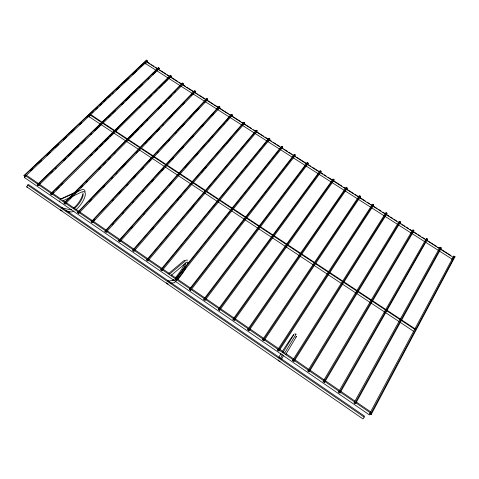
<?xml version="1.0" encoding="UTF-8"?>
<svg xmlns="http://www.w3.org/2000/svg" width="479" height="479" viewBox="0 0 479 479"><rect width="100%" height="100%" fill="white"/><g stroke="black" fill="none" stroke-linecap="round" stroke-linejoin="round"><path stroke-width="0.72" d="M385.757 213.221L386.128 212.724L386.649 212.904L387.014 213.652L294.058 361.352L293.148 361.106L292.639 360.376L385.757 212.856M399.163 221.765L399.552 221.274L400.085 221.454L400.432 222.202L309.266 371.812L308.332 371.548L307.835 370.83L399.175 221.4M413.946 230.812L413.605 230.064L412.676 229.998L323.145 381.356L323.63 382.068L324.588 382.35L413.946 230.812L413.551 230.932M426.262 238.656L338.569 391.966L339.042 392.672L340.024 392.966L427.573 239.117L426.262 238.656L426.591 239.392M439.902 247.715L440.357 247.26L440.908 247.451L441.225 248.188L355.574 403.659L354.568 403.354L354.113 402.653L439.938 247.368M453.703 256.139L369.77 413.425L370.213 414.113L371.243 414.437L455.05 256.618L453.703 256.139L454.014 256.864M370.039 414.221L369.405 414.898L24.543 177.583L24.728 176.685M26.758 186.87L27.644 185.038L28.459 184.547L28.902 184.816L364.459 416.101L363.567 418.251L362.95 418.909L26.758 186.87L27.207 187.133M89.363 117.02L89.286 115.738M146.131 63.605L145.55 63.893L145.341 63.456L145.622 62.551M452.272 258.876L452.062 259.444L452.368 259.319L439.758 251.277M281.646 359.37L282.382 357.585A12.825 0.365 -56.6 0 1 283.37 355.819M278.94 357.508L279.73 355.753A12.819 0.305 -56.6 0 1 281.077 353.448M371.243 414.437L370.8 413.748L454.691 256.235M282.329 354.61L280.688 358.25L279.455 357.981M355.574 403.659L355.119 402.965L440.908 247.451M340.024 392.966L339.551 392.259L427.208 238.734M324.588 382.35L324.103 381.637L413.605 230.064M285.729 354.502L295.226 338.587A12.825 0.365 -56.6 0 0 295.771 337.102M282.921 352.568L292.537 336.755A12.819 0.305 -56.6 0 0 291.573 337.491A12.819 0.305 -56.6 0 0 282.347 351.424M309.266 371.812L308.769 371.093L400.085 221.454M294.058 361.352L293.549 360.627L386.649 212.904M23.95 175.589C25.501 175.452 25.118 177.673 23.95 175.589L146.478 60.091L147.412 61.037L146.831 61.156M278.964 350.975L373.674 205.162L373.303 204.401L372.428 204.365L277.557 350.005L278.077 350.742L278.964 350.975L278.443 350.239L277.557 350.005M278.443 350.239L373.303 204.401M263.983 340.671L263.444 339.922L360.04 195.953L360.424 196.719L263.983 340.671L263.115 340.449L262.582 339.707L359.184 195.929L360.04 195.953M249.11 330.438L347.257 188.331L346.868 187.564L346.024 187.546L247.721 329.486L248.266 330.235L249.11 330.438L248.559 329.69L247.721 329.486M248.559 329.69L346.868 187.564M232.968 319.337L233.788 319.529L333.773 179.224L334.174 179.996L234.345 320.283L233.524 320.098L232.968 319.337L332.953 179.218L333.773 179.224M37.206 184.702C38.799 184.589 38.35 186.78 37.206 184.702L158.405 67.689L158.812 67.802L159.333 68.629L157.124 70.299M219.687 310.206L321.169 171.716L320.762 170.937L319.954 170.943L218.322 309.266L218.891 310.027L219.687 310.206L219.119 309.44L218.322 309.266M219.119 309.44L320.762 170.937M205.138 300.201L308.254 163.483L307.835 162.704L307.045 162.716L203.779 299.267L204.365 300.034L205.138 300.201L204.557 299.429L203.779 299.267M204.557 299.429L307.835 162.704M189.349 289.34L294.214 154.543L294.986 154.525L295.411 155.31L190.696 290.268L189.941 290.118L189.349 289.34L190.103 289.49L190.696 290.268M190.103 289.49L294.986 154.525M175.015 279.485L175.751 279.622L282.221 146.394L282.658 147.179L176.356 280.407L175.619 280.269L175.015 279.485L281.466 146.424L282.221 146.394M160.788 269.701L161.501 269.821L269.533 138.311L269.976 139.108L162.118 270.611L161.405 270.491L160.788 269.701L268.791 138.353L269.533 138.311M50.552 193.887L51.109 193.911L51.678 194.911L50.552 193.887L170.398 75.329L170.811 75.442L171.326 76.269L170.716 76.371L168.59 78.478M146.664 259.983L147.358 260.097L256.924 130.282L257.379 131.078L147.981 260.893L147.292 260.78L146.664 259.983L256.199 130.33L256.924 130.282M190.169 209.946L191.133 208.802M192.582 207.09L193.54 205.946M132.641 250.337L243.685 122.361L244.392 122.301L244.859 123.103L133.952 251.241C132.096 251.23 132.94 249.23 133.952 251.241M133.312 250.439L244.392 122.301M152.328 229.154L153.304 228.028M177.236 200.402L178.212 199.27M180.17 197.019L181.146 195.887M201.659 172.212L203.126 170.518M205.078 168.261L206.054 167.135M226.567 143.455L228.034 141.766M229.501 140.072L230.477 138.946M118.714 240.763L231.249 114.439L231.938 114.373L232.411 115.176L120.013 241.656L118.714 240.763L120.013 241.656M119.367 240.847L231.938 114.373M119.367 241.572L120.361 240.452M131.294 228.154L132.288 227.04M143.227 214.742L144.221 213.622M158.142 197.971L159.136 196.851M169.578 185.116L171.069 183.439M184.99 167.788L185.984 166.668M196.426 154.927L197.917 153.25M208.359 141.515L209.85 139.838M211.838 137.599L212.832 136.485M223.274 124.744L224.765 123.067M226.753 120.828L227.747 119.714M106.182 232.141L220.047 107.302L219.562 106.488L218.891 106.566L104.889 231.255L106.182 232.141L104.889 231.255M105.524 231.327L219.562 106.488M112.098 224.896L113.607 223.238M122.169 213.862L123.678 212.203M132.24 202.827L133.755 201.168M142.317 191.792L143.826 190.133M151.885 181.307L153.394 179.649M161.956 170.273L163.465 168.614M172.027 159.238L173.542 157.579M181.601 148.753L183.613 146.544M191.672 137.718L193.181 136.06M201.743 126.684L203.258 125.025M211.82 115.649L213.329 113.99M63.994 203.126L64.569 203.168L65.114 204.15L63.994 203.126L182.469 83.011L183.397 83.957L182.768 84.053M91.16 221.813L91.776 221.873L207.263 98.656L207.754 99.47L92.447 222.693L91.16 221.813L206.605 98.74L207.263 98.656M93.872 220.454L94.89 219.364M112.23 200.851L113.254 199.761M119.373 193.223L120.9 191.588M126.51 185.601L128.043 183.966M133.653 177.972L135.695 175.799M141.305 169.806L143.341 167.626M149.466 161.094L150.484 160.004M157.112 152.921L158.136 151.831M168.333 140.94L169.356 139.85M175.476 133.318L176.494 132.228M182.104 126.234L184.146 124.055M189.247 118.612L191.798 115.888M196.384 110.984L198.935 108.266M204.545 102.272L206.587 100.093M77.532 212.436L194.396 90.962L195.037 90.872L195.54 91.687L78.801 213.317L77.532 212.436L78.801 213.317M78.125 212.484L195.037 90.872M78.209 213.263L79.245 212.191M89.567 201.437L91.633 199.288M102.991 187.463L104.542 185.846M111.254 178.859L112.805 177.248M115.9 174.021L116.93 172.949M122.612 167.033L125.708 163.812M136.036 153.058L138.102 150.909M145.329 143.383L146.879 141.772M149.46 139.084L151.011 137.467M156.687 131.557L159.268 128.869M162.369 125.642L163.399 124.57M169.081 118.654L172.177 115.427M182.505 104.679L184.571 102.53M191.283 95.543L193.348 93.387M69.934 198.629L73.083 195.432M75.179 193.3L77.802 190.636M80.951 187.439L82.526 185.84M86.202 182.11L87.25 181.044M98.8 169.321L100.895 167.189M102.997 165.057L105.62 162.393M108.242 159.729L110.344 157.597M114.02 153.867L115.068 152.801M130.288 137.341L133.437 134.144M135.533 132.012L138.162 129.348M141.305 126.151L142.88 124.552M146.556 120.822L147.604 119.756M158.1 109.098L161.776 105.368M163.351 103.769L166.5 100.572M168.596 98.44L171.225 95.776M174.374 92.579L175.422 91.513M65.258 204L183.397 83.957M64.569 203.168L182.888 83.136M51.109 193.911L170.811 75.442M51.253 194.719L53.905 192.091M56.031 189.989L59.216 186.834M60.809 185.253L62.935 183.152M90.543 155.801L92.136 154.22M95.321 151.065L97.447 148.963M100.099 146.329L102.757 143.7M104.877 141.598L108.062 138.443M110.188 136.335L113.373 133.18M114.966 131.599L118.684 127.923M139.389 107.404L140.449 106.356M144.167 102.674L146.293 100.566M148.945 97.938L151.603 95.309M154.256 92.681L156.908 90.046M159.034 87.944L162.219 84.789M163.812 83.208L167.53 79.526M51.81 194.749L171.326 76.269M195.54 91.687L194.893 91.776M37.745 184.72L158.812 67.802M37.913 185.547L40.062 183.469M50.804 173.087L52.947 171.009M55.097 168.937L56.175 167.895M63.689 160.627L65.839 158.555M68.521 155.956L71.209 153.358M77.113 147.652L78.724 146.095M81.412 143.496L85.172 139.862M90.537 134.671L91.615 133.635M94.836 130.516L98.057 127.402M99.129 126.366L100.207 125.324M108.26 117.541L110.942 114.942M112.553 113.385L115.241 110.793M121.684 104.56L123.295 103.003M125.983 100.41L129.737 96.776M134.569 92.1L136.186 90.543M139.407 87.429L142.628 84.316M147.999 79.125L149.071 78.083M152.831 74.449L155.513 71.856M38.452 185.565L159.333 68.629M30.644 170.799L32.811 168.752M38.787 163.117L41.499 160.555M46.93 155.43L50.187 152.358M55.073 147.742L58.33 144.67M63.216 140.06L66.473 136.982M71.359 132.372L74.077 129.809M79.508 124.69L81.675 122.636M87.651 117.002L89.818 114.954M91.992 112.9L93.076 111.876M95.794 109.314L97.423 107.781M100.135 105.218L101.764 103.68M103.937 101.632L105.021 100.608M108.278 97.53L110.451 95.483M112.08 93.944L113.17 92.92M116.427 89.848L119.139 87.286M124.57 82.16L128.911 78.065M132.713 74.473L136.515 70.886M140.856 66.791L144.113 63.713M25.189 176.44L147.412 61.037M24.471 175.589L146.879 60.204M207.754 99.47L207.096 99.548M171.542 275.12L185.157 263.528A12.484 2.144 -55.3 0 1 187.457 264.516M168.889 273.299L182.607 261.785A12.472 2.197 -55.3 0 1 184.858 260.408M232.411 115.176L231.722 115.241M269.976 139.108L269.24 139.144M307.943 163.65L308.254 163.483M320.852 171.877L321.169 171.716M333.845 180.152L334.174 179.996M63.096 200.767L70.335 197.36M72.311 196.432L80.873 192.408A12.161 4.389 -53.9 0 1 84.963 196.528A12.161 4.389 -53.9 0 1 76.029 209.628M61.019 199.258L74.239 193.115M76.221 192.193L82.077 189.606A13.693 4.976 -53.9 0 1 85.13 191.869M60.588 199.042L74.484 192.6M174.242 280.239L168.71 281.071L167.536 280.832M346.916 188.481L347.257 188.331M360.076 196.863L360.424 196.719M373.315 205.299L373.674 205.162M386.643 213.79L387.014 213.652M400.055 222.334L400.432 222.202M427.136 239.584L427.543 239.47M440.812 248.296L441.225 248.188M454.571 257.061L455.002 256.96M262.582 339.707L263.444 339.922M170.464 283.155L173.799 282.796A12.484 2.144 -55.3 0 0 176.11 281.227M292.639 360.376L293.549 360.627M68.892 212.341L69.94 212.263M71.754 209.718L70.461 209.802L61.623 207.814M307.835 370.83L308.769 371.093M323.145 381.356L324.103 381.637M413.682 331.39L400.216 322.319M338.569 391.966L339.551 392.259M354.113 402.653L355.119 402.965M294.693 333.923L295.998 334.174M369.77 413.425L370.8 413.748M62.156 210.85L61.043 210.634L60.426 209.652M168.129 283.981L166.955 283.736L166.297 282.712M280.107 361.25L278.874 360.98L278.167 359.915M65.94 210.802L70.868 211.898A12.161 4.389 -53.9 0 0 74.059 211.017M168.584 273.671L169.716 273.958L185.954 260.348A14.053 2.443 -55.3 0 1 187.469 260.366M283.508 352.664L284.736 353.011L295.567 335.001A14.442 0.377 -56.6 0 0 295.884 334.174M24.543 177.583L25.01 177.871M150.172 63.881L146.814 61.432L146.233 61.713L358.502 197.001M151.436 64.683L153.957 66.288M155.22 67.096L157.112 68.299M159.633 69.904L165.938 73.928M167.201 74.73L169.093 75.933M170.985 77.143L177.925 81.562M179.182 82.364L181.709 83.975M182.966 84.777L185.493 86.382M186.75 87.19L193.69 91.609M194.947 92.411L197.474 94.022M198.731 94.824L205.671 99.243M206.934 100.045L213.239 104.069M214.496 104.871L217.652 106.877M219.544 108.086L228.375 113.709M229.633 114.517L240.356 121.349M241.614 122.151L242.877 122.953M244.769 124.163L251.709 128.582M253.601 129.785L255.493 130.995M257.385 132.198L263.69 136.216M264.947 137.018L267.474 138.629M269.366 139.832L271.886 141.443M273.15 142.245L275.67 143.85M276.934 144.658L279.455 146.263M280.718 147.065L283.239 148.676M284.502 149.478L287.651 151.49M288.915 152.292L291.436 153.897M292.699 154.705L295.22 156.31M296.483 157.112L305.943 163.141M308.464 164.752L310.985 166.357M312.248 167.159L319.182 171.584M320.445 172.386L322.966 173.991M324.229 174.799L326.121 176.003M328.013 177.206L332.426 180.02M334.318 181.23L341.886 186.05M343.778 187.253L353.867 193.684M355.131 194.486L357.651 196.097M360.178 197.701L365.22 200.917M367.112 202.126L369.632 203.731M370.896 204.533L377.201 208.557M378.464 209.359L380.985 210.964M382.877 212.173L385.403 213.778M386.661 214.58L389.188 216.191M390.445 216.993L392.966 218.604M394.229 219.406L396.75 221.011M399.905 223.022L401.168 223.825M402.426 224.627L404.953 226.238M406.21 227.04L408.737 228.651M409.994 229.453L411.886 230.656M413.778 231.866L416.934 233.872M418.191 234.674L420.718 236.285M421.975 237.087L424.502 238.698M427.023 240.302L436.483 246.332M437.746 247.134L439.638 248.338M441.524 249.547L450.984 255.576M359.759 197.803L371.728 205.431M372.991 206.233L412.042 231.123M413.299 231.926L453.613 257.618M145.341 63.456L229.19 116.948M230.453 117.75L292.238 157.166M293.495 157.968L424.628 241.626M425.891 242.428L438.501 250.469M101.56 121.834L90.639 114.463L89.944 114.834L101.811 122.666M103.434 123.073L114.655 130.48M115.906 131.306L127.133 138.718M128.378 139.539L140.227 147.364M141.473 148.185L153.322 156.004M154.567 156.831L205.707 190.588M206.958 191.414L218.179 198.827M220.053 200.06L232.525 208.293M233.77 209.119L245.619 216.939M246.871 217.759L259.343 225.998M260.588 226.818L273.06 235.051M274.311 235.878L286.783 244.11M288.029 244.937L300.501 253.169M301.752 253.99L314.224 262.229M316.092 263.462L328.564 271.695M329.815 272.521L342.287 280.754M344.156 281.987L415.251 328.923M103.057 123.492L218.562 199.767M219.813 200.587L245.41 217.49M246.661 218.316L415.233 329.63M89.046 116.648L100.267 124.067M101.518 124.887L230.603 210.209M231.848 211.029L312.913 264.612M314.164 265.438L340.976 283.161M342.228 283.987L398.971 321.493M26.746 175.5L38.47 183.553M39.703 184.403L60.671 198.815M62.521 200.084L64.994 201.785M66.228 202.629L92.13 220.436M93.363 221.28L106.32 230.183M107.553 231.034L148.262 259.007M149.496 259.858L161.83 268.33M163.064 269.18L169.231 273.419M171.087 274.689L190.822 288.256M192.055 289.1L205.006 298.004M206.245 298.854L219.196 307.752M220.43 308.602L248.188 327.678M250.038 328.947L263.606 338.276M264.839 339.12L283.963 352.263M285.813 353.532L293.831 359.046M295.064 359.891L354.897 401.007M356.131 401.857L370.932 412.03M25.453 175.697L105.614 230.812M106.841 231.656L133.36 249.888M134.593 250.733L204.27 298.639M205.503 299.483L308.476 370.279M309.709 371.129L323.894 380.877M325.127 381.727L354.723 402.073M355.957 402.923L370.758 413.096M27.644 185.038L364.262 417.155M91.776 221.873L92.447 222.693M161.501 269.821L162.118 270.611M147.358 260.097L147.981 260.893M175.751 279.622L176.356 280.407M233.788 319.529L234.345 320.283M256.654 131.126L256.199 130.33M320.367 171.716L319.954 170.943M359.567 196.689L359.184 195.929M59.282 200.803L60.025 201.785M168.71 281.071L169.368 282.095M62.743 208.036L63.36 209.012M146.299 60.324L146.442 60.767M158.214 67.916L158.351 68.353M170.201 75.55L170.332 75.981M182.259 83.232L182.385 83.663M194.396 90.962L194.51 91.387M206.605 98.74L206.712 99.159M218.891 106.566L218.993 106.985M231.249 114.439L231.345 114.852M243.685 122.361L243.775 122.768M268.791 138.353L268.863 138.754M281.466 146.424L281.526 146.819M294.214 154.543L294.268 154.939M307.045 162.716L307.093 163.111M332.953 179.218L332.983 179.601M346.024 187.546L346.048 187.93M372.428 204.365L372.434 204.737M185.942 267.791A12.484 2.144 -55.3 0 1 177.745 279.532M184.529 263.899A12.472 2.197 -55.3 0 1 175.26 277.826M173.62 279.514A12.472 2.197 -55.3 0 1 172.26 280.616M185.654 262.875A10.903 1.898 -55.3 0 1 180.092 273.748M178.044 276.413A10.903 1.898 -55.3 0 1 177.242 277.365M176.853 277.796A10.903 1.898 -55.3 0 1 175.877 278.832M82.789 192.75A10.622 3.856 -53.9 0 1 81.107 200.42A10.622 3.856 -53.9 0 1 73.856 208.706M82.723 194.45A12.155 4.443 -53.9 0 1 73.676 208.006"/></g></svg>
